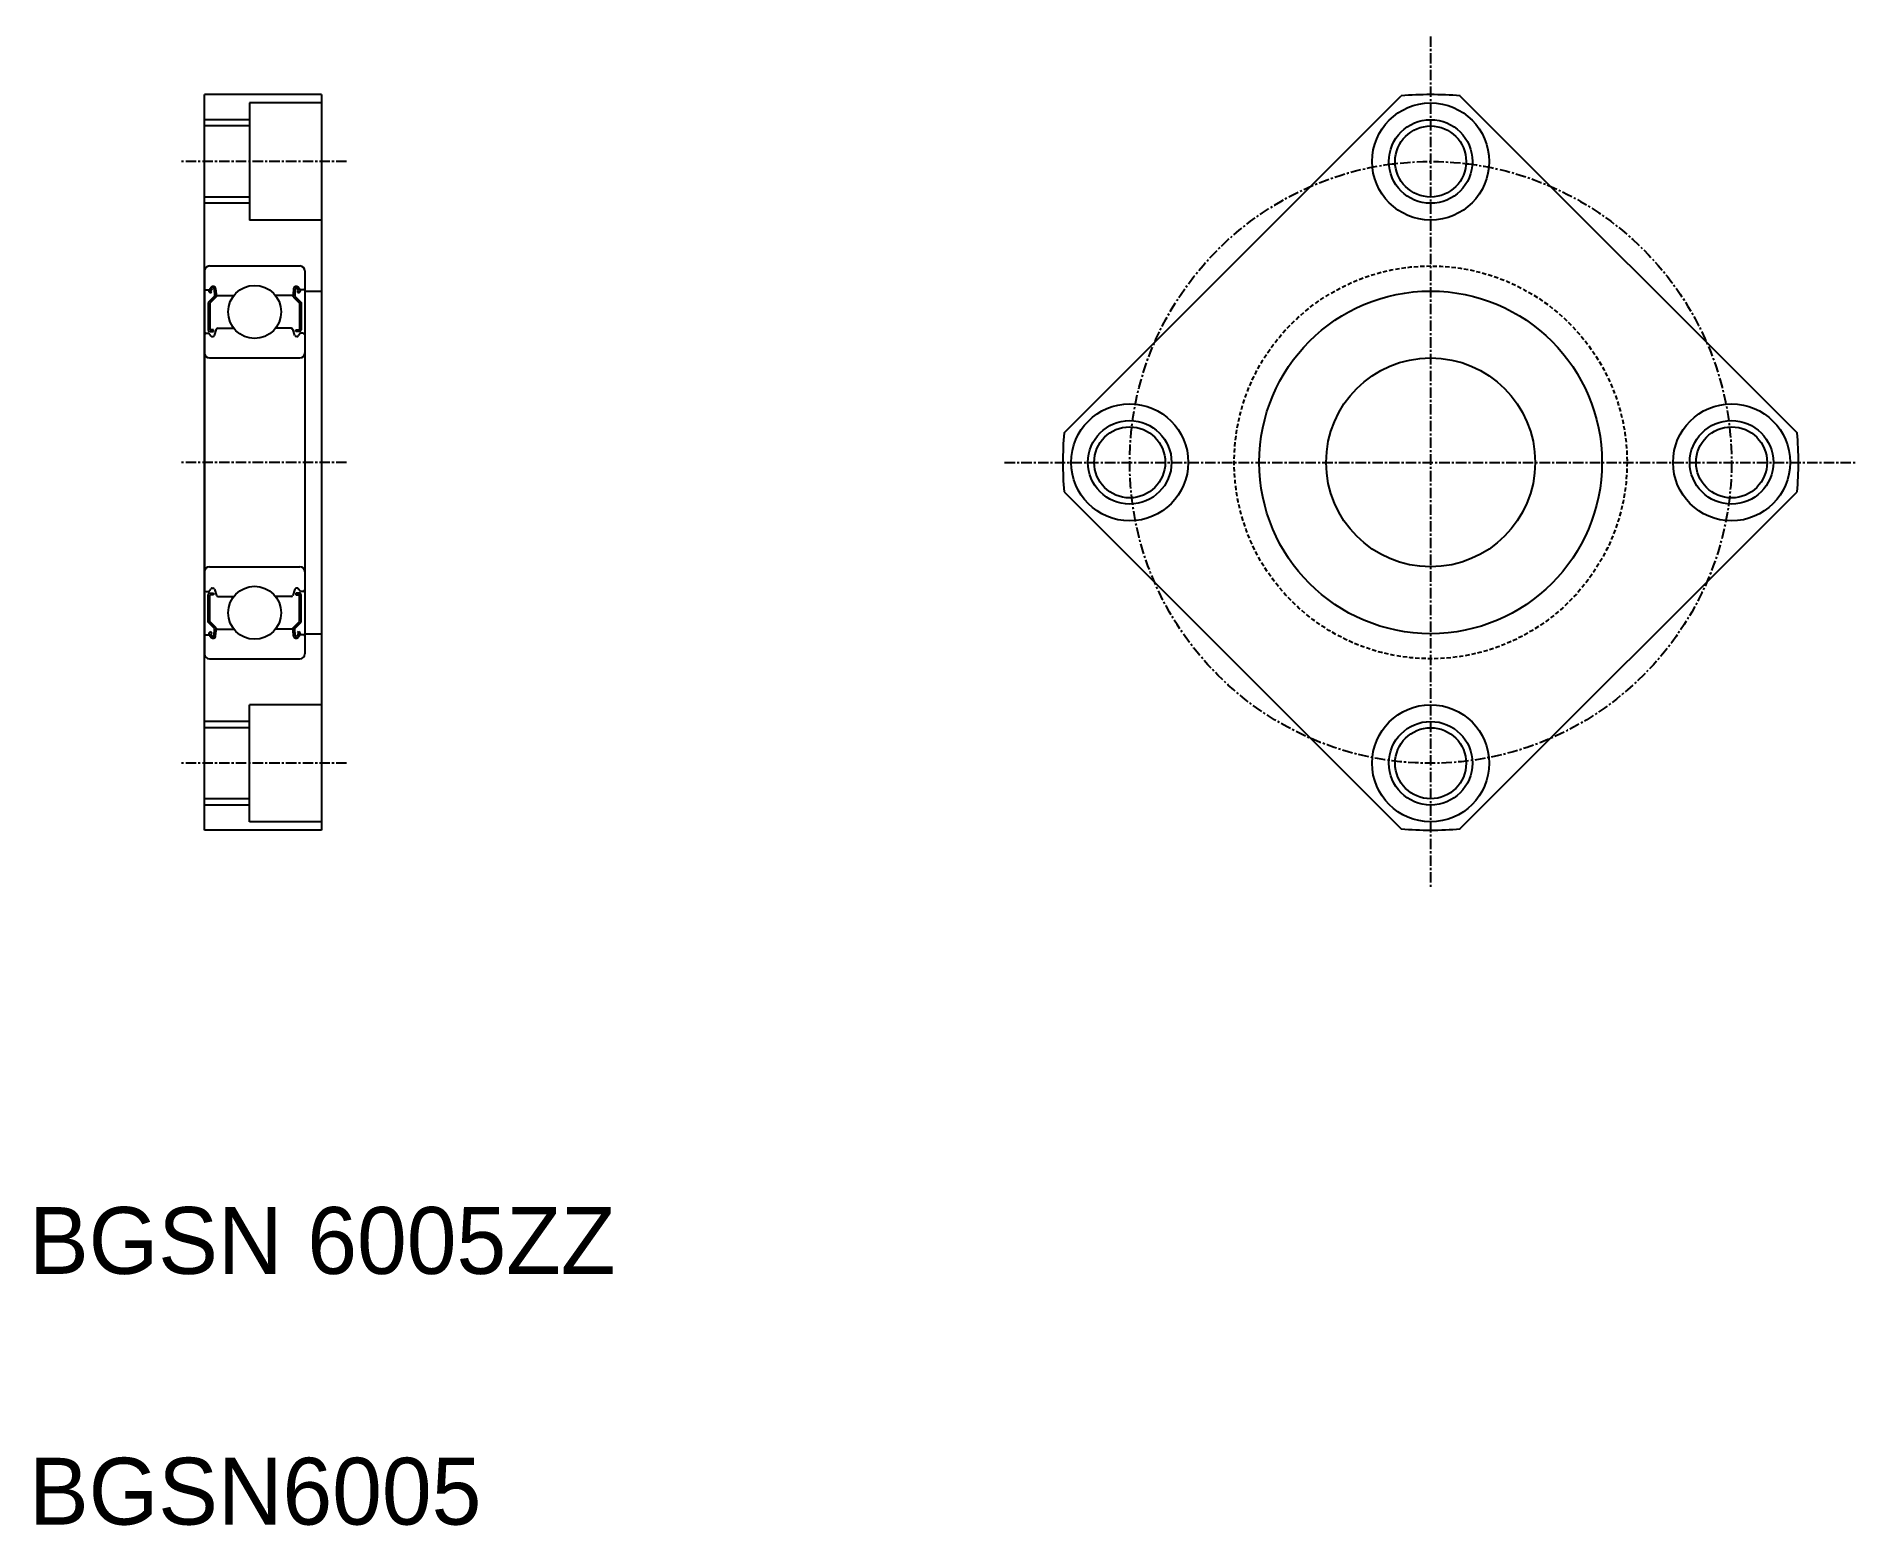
# Model space of a CAD drawing. Extents: x 255 to 472, y 136 to 315.
import ezdxf

# ---------------------------------------------------------------- set-up
doc = ezdxf.new("R2010")
doc.units = 0
doc.linetypes.add('CENTER', pattern=[2, 1.25, -0.25, 0.25, -0.25])
doc.linetypes.add('DASHED', pattern=[0.75, 0.5, -0.25])
doc.layers.get('0').update_dxf_attribs({"linetype": 'CONTINUOUS'})
doc.layers.add('CENTER', color=1, linetype='CENTER')

msp = doc.modelspace()

# ---------------------------------------------------------------- linework, layer by layer
for p, q in [((274.64, 219.7), (274.64, 307.7)), ((288.64, 307.7), (274.64, 307.7)), ((281.64, 307.7), (281.64, 307.7)), ((285.14, 307.7), (285.14, 307.7)), ((288.64, 307.7), (288.64, 219.7)), ((377.47, 267.22), (417.81, 307.56)), ((424.84, 307.56), (465.18, 267.22)), ((288.64, 306.7), (280.04, 306.7)), ((280.04, 306.7), (280.04, 292.7)), ((280.04, 303.95), (274.64, 303.95)), ((280.04, 295.45), (274.64, 295.45)), ((288.64, 292.7), (280.04, 292.7)), ((274.64, 286.6), (274.64, 240.8)), ((275.24, 287.2), (286.04, 287.2)), ((286.64, 286.6), (286.64, 240.8)), ((274.74, 284.35), (275.2, 284.35)), ((275.82, 283.59), (275.07, 282.84)), ((275.2, 284.35), (275.45, 284.65)), ((275.37, 283.94), (275.22, 284.07)), ((276.02, 283.5), (275.27, 282.75)), ((275.35, 284.23), (275.6, 284.52)), ((275.5, 284.1), (275.35, 284.23)), ((275.37, 283.94), (275.5, 284.1)), ((275.78, 284.46), (275.82, 283.59)), ((275.97, 284.49), (276.04, 283.75)), ((276.02, 283.97), (276.02, 283.5)), ((276.14, 283.65), (278.13, 283.65)), ((285.13, 283.65), (283.14, 283.65)), ((285.3, 284.49), (285.23, 283.75)), ((285.25, 283.97), (285.25, 283.5)), ((285.25, 283.5), (286, 282.75)), ((285.5, 284.46), (285.45, 283.59)), ((285.45, 283.59), (286.2, 282.84)), ((285.92, 284.23), (285.67, 284.52)), ((285.77, 284.1), (285.92, 284.23)), ((285.9, 283.94), (285.77, 284.1)), ((286.08, 284.35), (285.83, 284.65)), ((285.9, 283.94), (286.05, 284.07)), ((286.54, 284.35), (286.08, 284.35)), ((286.64, 284.2), (288.64, 284.2)), ((275.07, 282.84), (275.07, 279.55)), ((275.27, 282.75), (275.27, 279.55)), ((286, 282.75), (286, 279.55)), ((286.2, 282.84), (286.2, 279.55)), ((274.84, 279.15), (275.14, 279.15)), ((275.14, 279.15), (275.41, 278.83)), ((275.72, 279.55), (275.27, 279.55)), ((275.27, 279.35), (275.72, 279.35)), ((275.56, 278.75), (275.63, 278.75)), ((275.72, 279.35), (275.72, 279.55)), ((275.82, 278.89), (276.09, 279.62)), ((276.27, 279.75), (278.13, 279.75)), ((285, 279.75), (283.14, 279.75)), ((285.45, 278.89), (285.19, 279.62)), ((285.55, 279.35), (285.55, 279.55)), ((285.55, 279.55), (286, 279.55)), ((286, 279.35), (285.55, 279.35)), ((285.71, 278.75), (285.64, 278.75)), ((286.14, 279.15), (285.86, 278.83)), ((286.44, 279.15), (286.14, 279.15)), ((275.24, 276.2), (286.04, 276.2)), ((377.47, 260.19), (417.81, 219.85)), ((424.84, 219.85), (465.18, 260.19)), ((275.24, 251.2), (286.04, 251.2)), ((274.84, 248.25), (275.14, 248.25)), ((275.14, 248.25), (275.41, 248.58)), ((275.56, 248.65), (275.63, 248.65)), ((275.82, 248.52), (276.09, 247.79)), ((285.45, 248.52), (285.19, 247.79)), ((285.71, 248.65), (285.64, 248.65)), ((286.14, 248.25), (285.86, 248.58)), ((286.44, 248.25), (286.14, 248.25)), ((275.07, 244.57), (275.07, 247.85)), ((275.27, 248.05), (275.72, 248.05)), ((275.27, 244.65), (275.27, 247.85)), ((275.72, 247.85), (275.27, 247.85)), ((275.72, 248.05), (275.72, 247.85)), ((276.27, 247.65), (278.13, 247.65)), ((285, 247.65), (283.14, 247.65)), ((285.55, 248.05), (285.55, 247.85)), ((286, 248.05), (285.55, 248.05)), ((285.55, 247.85), (286, 247.85)), ((286, 244.65), (286, 247.85)), ((286.2, 244.57), (286.2, 247.85)), ((275.82, 243.82), (275.07, 244.57)), ((276.02, 243.9), (275.27, 244.65)), ((276.02, 243.43), (276.02, 243.9)), ((285.25, 243.9), (286, 244.65)), ((285.25, 243.43), (285.25, 243.9)), ((285.45, 243.82), (286.2, 244.57)), ((274.74, 243.05), (275.2, 243.05)), ((275.2, 243.05), (275.45, 242.76)), ((275.37, 243.46), (275.22, 243.34)), ((275.5, 243.31), (275.35, 243.18)), ((275.35, 243.18), (275.6, 242.89)), ((275.37, 243.46), (275.5, 243.31)), ((275.78, 242.94), (275.82, 243.82)), ((275.97, 242.92), (276.04, 243.66)), ((276.14, 243.75), (278.13, 243.75)), ((285.13, 243.75), (283.14, 243.75)), ((285.3, 242.92), (285.23, 243.66)), ((285.5, 242.94), (285.45, 243.82)), ((285.92, 243.18), (285.67, 242.89)), ((285.9, 243.46), (285.77, 243.31)), ((285.77, 243.31), (285.92, 243.18)), ((286.08, 243.05), (285.83, 242.76)), ((285.9, 243.46), (286.05, 243.34)), ((286.54, 243.05), (286.08, 243.05)), ((286.64, 243.2), (288.64, 243.2)), ((275.24, 240.2), (286.04, 240.2)), ((278.14, 240.2), (278.14, 240.2)), ((280.64, 240.2), (280.64, 240.2)), ((288.64, 234.7), (280.04, 234.7)), ((280.04, 220.7), (280.04, 234.7)), ((280.04, 231.95), (274.64, 231.95)), ((280.04, 223.45), (274.64, 223.45)), ((288.64, 220.7), (280.04, 220.7)), ((288.64, 219.7), (274.64, 219.7))]:
    msp.add_line(p, q)
at = {"color": 3}
for p, q in [((280.04, 304.7), (274.64, 304.7)), ((280.04, 294.7), (274.64, 294.7)), ((280.04, 232.7), (274.64, 232.7)), ((280.04, 222.7), (274.64, 222.7))]:
    msp.add_line(p, q, dxfattribs=at)
for centre, radius in [((421.33, 299.7), 7), ((421.33, 299.7), 4.25), ((280.64, 281.7), 3.17), ((421.33, 263.7), 20.5), ((421.33, 263.7), 12.5), ((385.33, 263.7), 7), ((457.33, 263.7), 7), ((385.33, 263.7), 4.25), ((457.33, 263.7), 4.25), ((280.64, 245.7), 3.17), ((421.33, 227.7), 7), ((421.33, 227.7), 4.25)]:
    msp.add_circle(centre, radius)
for centre in [(421.33, 299.7), (385.33, 263.7), (457.33, 263.7), (421.33, 227.7)]:
    msp.add_circle(centre, 5, dxfattribs=at)
at = {"color": 3, "linetype": 'DASHED'}
msp.add_circle((421.33, 263.7), 23.5, dxfattribs=at)
for centre, radius, start, end in [((421.33, 263.7), 44, 85.4154, 94.5846), ((275.24, 286.6), 0.6, 90, 180), ((286.04, 286.6), 0.6, 0, 90), ((274.74, 284.45), 0.1, 180, 270), ((275.35, 284.23), 0.2, 140.0012, 230.0863), ((275.67, 284.46), 0.3, 4.9967, 140.0012), ((275.68, 284.46), 0.1, 2.8198, 140.0023), ((276.14, 283.75), 0.1, 184.9967, 270), ((285.13, 283.75), 0.1, 270, 355.0033), ((285.6, 284.46), 0.3, 39.9988, 175.0033), ((285.6, 284.46), 0.1, 39.9977, 177.1802), ((285.92, 284.23), 0.2, 309.9137, 39.9988), ((286.54, 284.45), 0.1, 270, 0), ((274.84, 278.95), 0.2, 90, 180), ((275.27, 279.55), 0.2, 180, 270), ((275.56, 278.95), 0.2, 219.9945, 270), ((275.63, 278.95), 0.2, 270, 339.9921), ((276.27, 279.55), 0.2, 90, 159.9921), ((285, 279.55), 0.2, 20.0079, 90), ((285.64, 278.95), 0.2, 200.0079, 270), ((285.71, 278.95), 0.2, 270, 320.0055), ((286, 279.55), 0.2, 270, 0), ((286.44, 278.95), 0.2, 0, 90), ((275.24, 276.8), 0.6, 180, 270), ((286.04, 276.8), 0.6, 270, 0), ((421.33, 263.7), 44, 175.4154, 184.5846), ((421.33, 263.7), 44, 355.4154, 4.5846), ((275.24, 250.6), 0.6, 90, 180), ((286.04, 250.6), 0.6, 0, 90), ((274.84, 248.45), 0.2, 180, 270), ((275.56, 248.45), 0.2, 90, 140.0055), ((275.63, 248.45), 0.2, 20.0079, 90), ((285.64, 248.45), 0.2, 90, 159.9921), ((285.71, 248.45), 0.2, 39.9945, 90), ((286.44, 248.45), 0.2, 270, 0), ((275.27, 247.85), 0.2, 90, 180), ((276.27, 247.85), 0.2, 200.0079, 270), ((285, 247.85), 0.2, 270, 339.9921), ((286, 247.85), 0.2, 0, 90), ((274.74, 242.95), 0.1, 90, 180), ((275.35, 243.18), 0.2, 129.9137, 219.9988), ((275.67, 242.95), 0.3, 219.9988, 355.0033), ((275.68, 242.95), 0.1, 219.9977, 357.1802), ((276.14, 243.65), 0.1, 90, 175.0033), ((285.13, 243.65), 0.1, 4.9967, 90), ((285.6, 242.95), 0.3, 184.9967, 320.0012), ((285.6, 242.95), 0.1, 182.8198, 320.0023), ((285.92, 243.18), 0.2, 320.0012, 50.0863), ((286.54, 242.95), 0.1, 0, 90), ((275.24, 240.8), 0.6, 180, 270), ((286.04, 240.8), 0.6, 270, 0), ((421.33, 263.7), 44, 265.4154, 274.5846)]:
    msp.add_arc(centre, radius, start, end)
at = {"layer": 'CENTER', "color": 1, "linetype": 'CENTER'}
for p, q in [((421.33, 314.67), (421.33, 212.74)), ((291.64, 299.7), (271.64, 299.7)), ((291.64, 263.7), (271.64, 263.7)), ((370.36, 263.7), (472.29, 263.7)), ((291.64, 227.7), (271.64, 227.7))]:
    msp.add_line(p, q, dxfattribs=at)
msp.add_circle((421.33, 263.7), 36, dxfattribs=at)

# ---------------------------------------------------------------- texts
for s, p in [('BGSN 6005ZZ', (253.65, 166.6)), ('BGSN6005', (253.65, 136.6))]:
    msp.add_text(s, height=8).set_placement(p)

doc.saveas('drawing.dxf')
